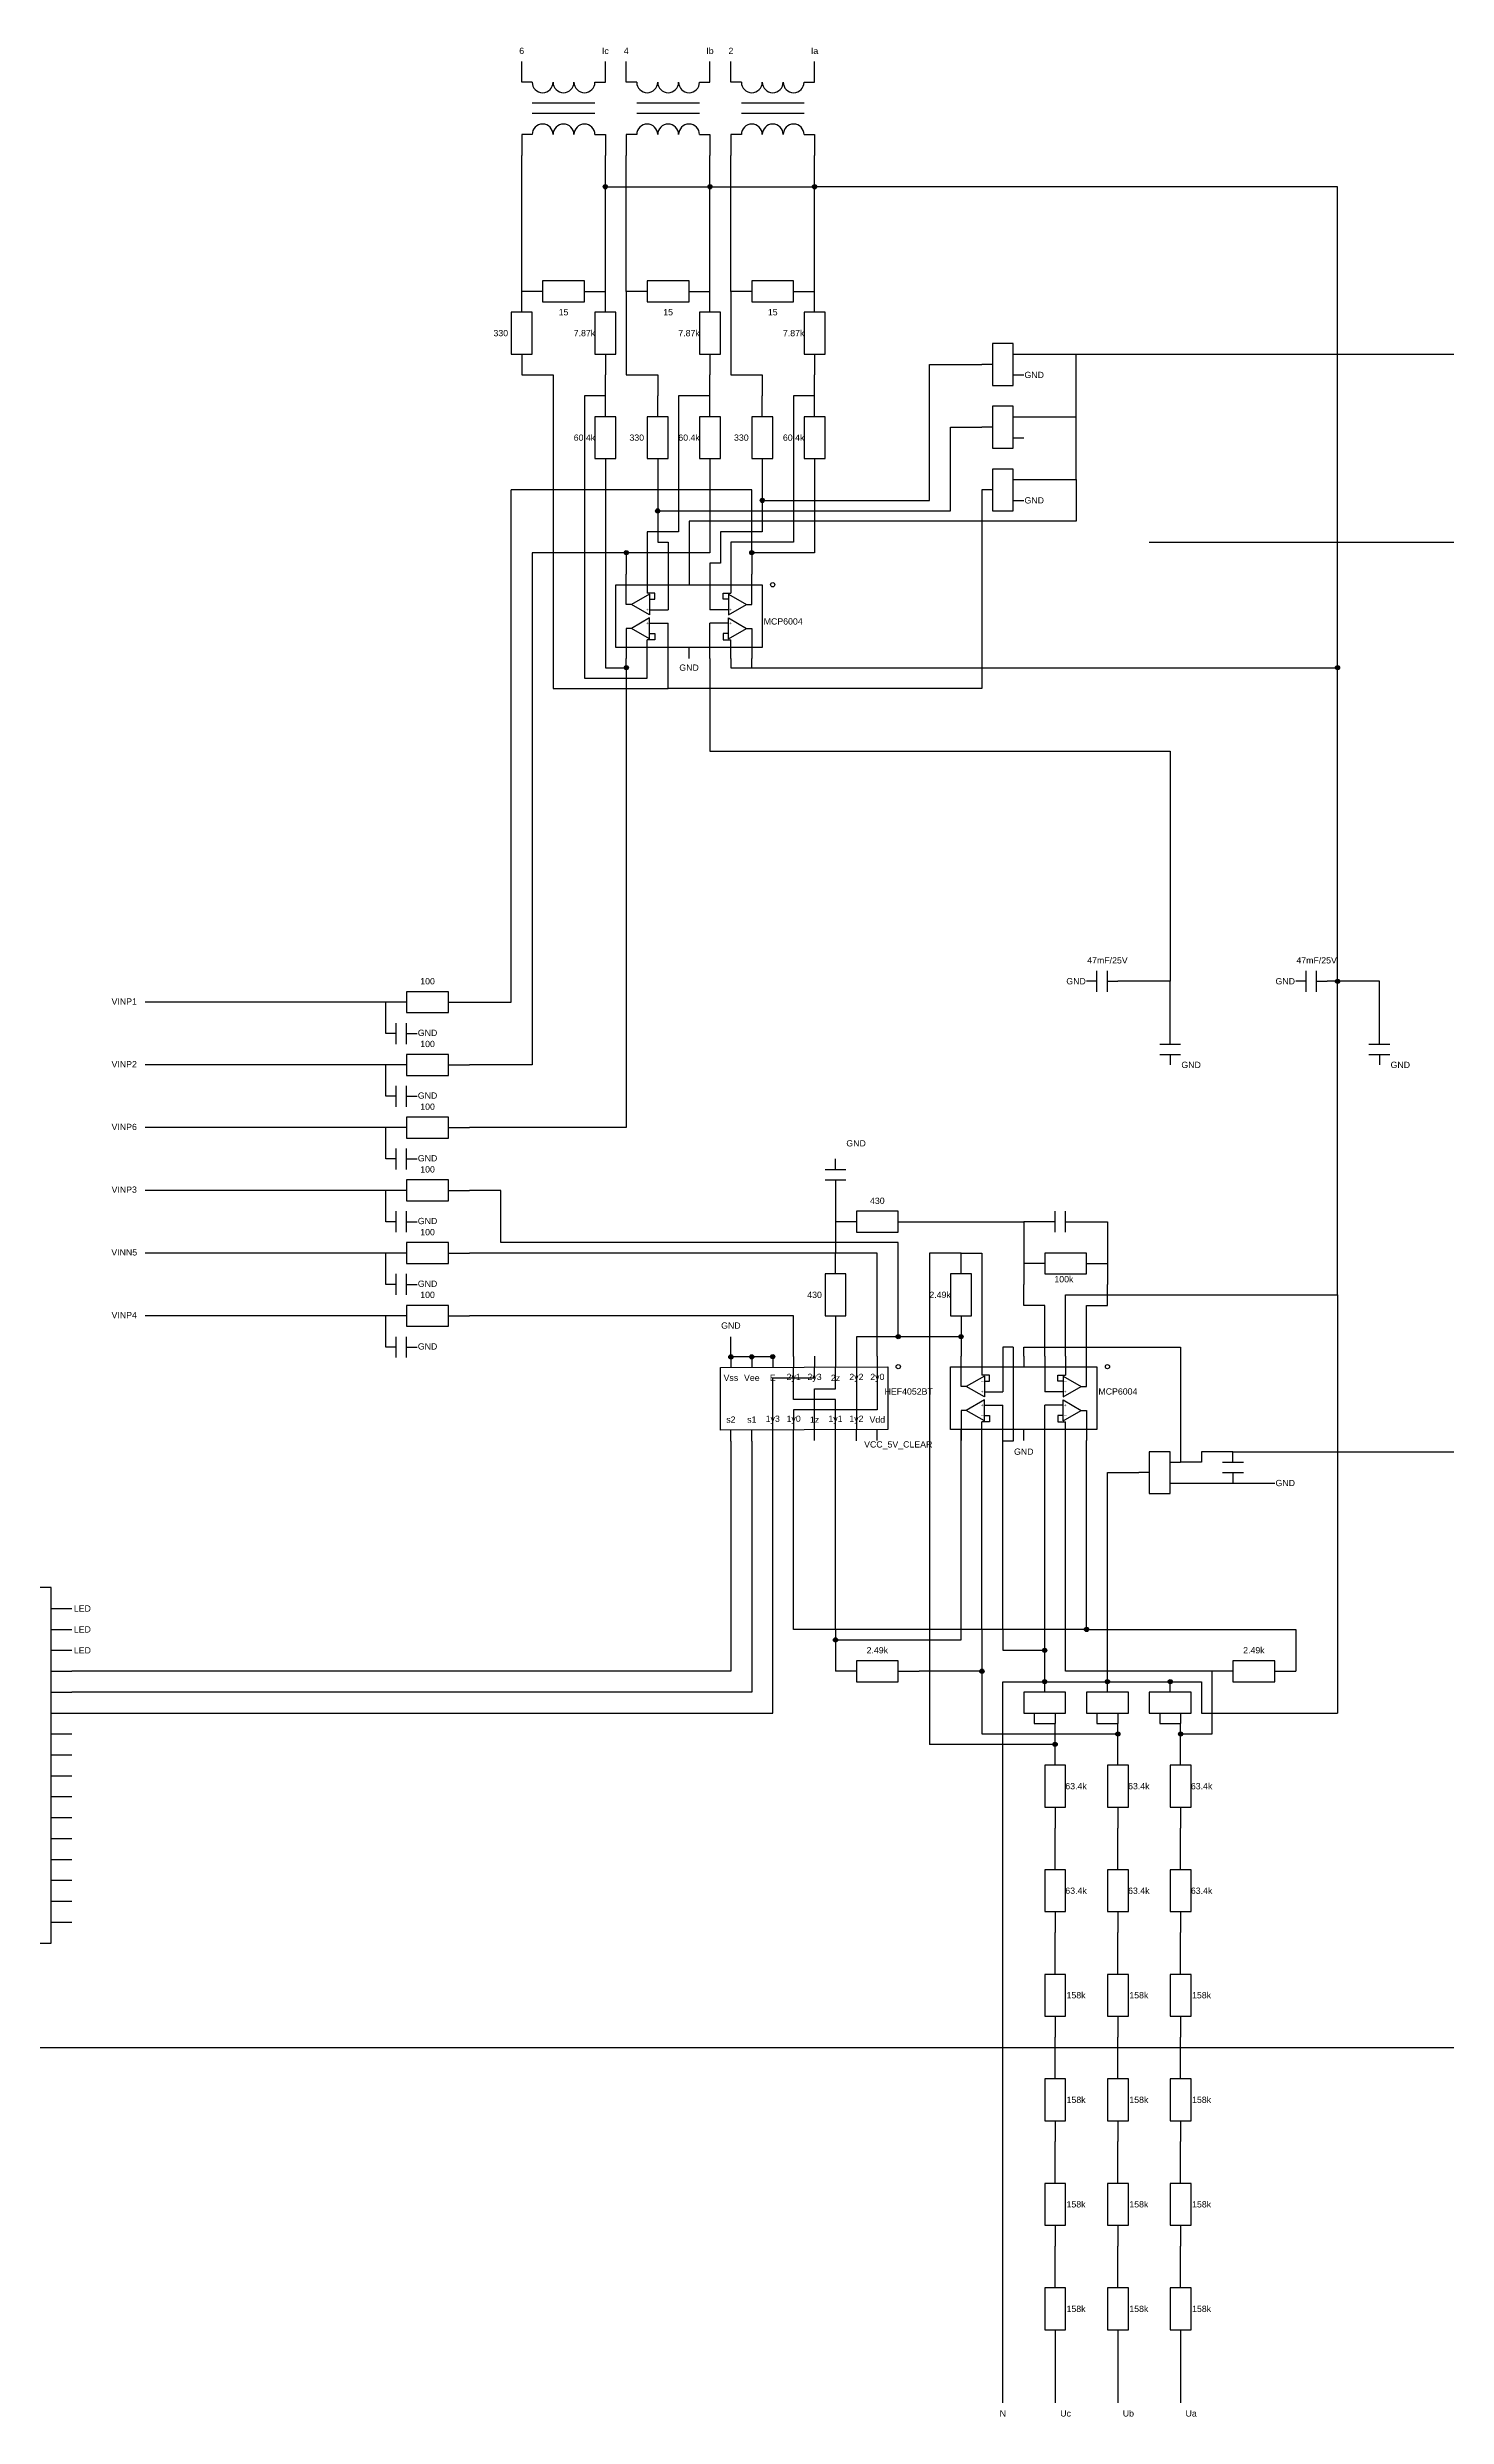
# Model space of a CAD drawing. Header units: inches. Extents: x 2802 to 4152, y -2757 to 2462.
# Drawn here: x 3147 to 3481, y 1809 to 2376 of the extents above; entities that cross this region are included whole.
import ezdxf

# ---------------------------------------------------------------- set-up
doc = ezdxf.new("R2010")
doc.units = ezdxf.units.IN
doc.header["$MEASUREMENT"] = 0
doc.layers.add('1', color=1, linetype='Continuous')
doc.layers.add('2', color=5, linetype='Continuous')
doc.styles.get("Standard").update_dxf_attribs({"font": 'arial.ttf'})

msp = doc.modelspace()

# ---------------------------------------------------------------- hatches: boundary and pattern name
at = {"layer": '1'}
h = msp.add_hatch(color=256, dxfattribs=at)
h.dxf.hatch_style = 1
h.paths.add_polyline_path([(3279.5, 2342.5, 1), (3280.5, 2342.5, 1)])
h = msp.add_hatch(color=256, dxfattribs=at)
h.dxf.hatch_style = 1
h.paths.add_polyline_path([(3304.5, 2342.5, 1), (3305.5, 2342.5, 1)])
h = msp.add_hatch(color=256, dxfattribs=at)
h.dxf.hatch_style = 1
h.paths.add_polyline_path([(3329.5, 2342.5, 1), (3330.5, 2342.5, 1)])
h = msp.add_hatch(color=256, dxfattribs=at)
h.dxf.hatch_style = 1
h.paths.add_polyline_path([(3317, 2267.5, 1), (3318, 2267.5, 1)])
h = msp.add_hatch(color=256, dxfattribs=at)
h.dxf.hatch_style = 1
h.paths.add_polyline_path([(3292, 2265, 1), (3293, 2265, 1)])
h = msp.add_hatch(color=256, dxfattribs=at)
h.dxf.hatch_style = 1
h.paths.add_polyline_path([(3285.5, 2255, 1), (3284.5, 2255, 1)])
h = msp.add_hatch(color=256, dxfattribs=at)
h.dxf.hatch_style = 1
h.paths.add_polyline_path([(3314.5, 2255, 1), (3315.5, 2255, 1)])
h = msp.add_hatch(color=256, dxfattribs=at)
h.dxf.hatch_style = 1
h.paths.add_polyline_path([(3285.5, 2227.5, 1), (3284.5, 2227.5, 1)])
h = msp.add_hatch(color=256, dxfattribs=at)
h.dxf.hatch_style = 1
h.paths.add_polyline_path([(3454.5, 2227.5, 1), (3455.5, 2227.5, 1)])
h = msp.add_hatch(color=256, dxfattribs=at)
h.dxf.hatch_style = 1
h.paths.add_polyline_path([(3455.5, 2152.5, 1), (3454.5, 2152.5, 1)])
h = msp.add_hatch(color=256, dxfattribs=at)
h.dxf.hatch_style = 1
h.paths.add_polyline_path([(3310.5, 2062.67, 1), (3309.5, 2062.67, 1)])
h = msp.add_hatch(color=256, dxfattribs=at)
h.dxf.hatch_style = 1
h.paths.add_polyline_path([(3315.5, 2062.69, 1), (3314.5, 2062.69, 1)])
h = msp.add_hatch(color=256, dxfattribs=at)
h.dxf.hatch_style = 1
h.paths.add_polyline_path([(3320.5, 2062.71, 1), (3319.5, 2062.71, 1)])
h = msp.add_hatch(color=256, dxfattribs=at)
h.dxf.hatch_style = 1
h.paths.add_polyline_path([(3350.5, 2067.5, 1), (3349.5, 2067.5, 1)])
h = msp.add_hatch(color=256, dxfattribs=at)
h.dxf.hatch_style = 1
h.paths.add_polyline_path([(3365.5, 2067.5, 1), (3364.5, 2067.5, 1)])
h = msp.add_hatch(color=256, dxfattribs=at)
h.dxf.hatch_style = 1
h.paths.add_polyline_path([(3335.5, 1995, 1), (3334.5, 1995, 1)])
h = msp.add_hatch(color=256, dxfattribs=at)
h.dxf.hatch_style = 1
h.paths.add_polyline_path([(3395.5, 1997.5, 1), (3394.5, 1997.5, 1)])
h = msp.add_hatch(color=256, dxfattribs=at)
h.dxf.hatch_style = 1
h.paths.add_polyline_path([(3385.5, 1992.5, 1), (3384.5, 1992.5, 1)])
h = msp.add_hatch(color=256, dxfattribs=at)
h.dxf.hatch_style = 1
h.paths.add_polyline_path([(3370.5, 1987.5, 1), (3369.5, 1987.5, 1)])
h = msp.add_hatch(color=256, dxfattribs=at)
h.dxf.hatch_style = 1
h.paths.add_polyline_path([(3385.5, 1985, 1), (3384.5, 1985, 1)])
h = msp.add_hatch(color=256, dxfattribs=at)
h.dxf.hatch_style = 1
h.paths.add_polyline_path([(3400.5, 1985, 1), (3399.5, 1985, 1)])
h = msp.add_hatch(color=256, dxfattribs=at)
h.dxf.hatch_style = 1
h.paths.add_polyline_path([(3415.5, 1985, 1), (3414.5, 1985, 1)])
h = msp.add_hatch(color=256, dxfattribs=at)
h.dxf.hatch_style = 1
h.paths.add_polyline_path([(3403, 1972.5, 1), (3402, 1972.5, 1)])
h = msp.add_hatch(color=256, dxfattribs=at)
h.dxf.hatch_style = 1
h.paths.add_polyline_path([(3418, 1972.5, 1), (3417, 1972.5, 1)])
h = msp.add_hatch(color=256, dxfattribs=at)
h.dxf.hatch_style = 1
h.paths.add_polyline_path([(3388, 1970, 1), (3387, 1970, 1)])

# ---------------------------------------------------------------- linework, layer by layer
for p, q in [((3260, 2367.5), (3260, 2372.5)), ((3280, 2367.5), (3280, 2372.5)), ((3285, 2367.5), (3285, 2372.5)), ((3305, 2367.5), (3305, 2372.5)), ((3310, 2367.5), (3310, 2372.5)), ((3330, 2367.5), (3330, 2372.5)), ((3262.5, 2367.5), (3260, 2367.5)), ((3277.5, 2367.5), (3280, 2367.5)), ((3287.5, 2367.5), (3285, 2367.5)), ((3302.5, 2367.5), (3305, 2367.5)), ((3312.5, 2367.5), (3310, 2367.5)), ((3327.5, 2367.5), (3330, 2367.5)), ((3277.5, 2362.5), (3262.5, 2362.5)), ((3277.5, 2360), (3262.5, 2360)), ((3302.5, 2362.5), (3287.5, 2362.5)), ((3302.5, 2360), (3287.5, 2360)), ((3327.5, 2362.5), (3312.5, 2362.5)), ((3327.5, 2360), (3312.5, 2360)), ((3262.5, 2355), (3260, 2355)), ((3260, 2355), (3260, 2350)), ((3277.5, 2355), (3280, 2355)), ((3280, 2355), (3280, 2350)), ((3287.5, 2355), (3285, 2355)), ((3285, 2355), (3285, 2350)), ((3302.5, 2355), (3305, 2355)), ((3305, 2355), (3305, 2350)), ((3312.5, 2355), (3310, 2355)), ((3310, 2355), (3310, 2350)), ((3327.5, 2355), (3330, 2355)), ((3330, 2355), (3330, 2350)), ((3265, 2317.5), (3260, 2317.5)), ((3260, 2312.5), (3260, 2317.5)), ((3265, 2320), (3265, 2315)), ((3275, 2320), (3265, 2320)), ((3275, 2315), (3275, 2320)), ((3275, 2317.5), (3280, 2317.5)), ((3280, 2312.5), (3280, 2317.5)), ((3290, 2317.5), (3285, 2317.5)), ((3290, 2320), (3290, 2315)), ((3300, 2320), (3290, 2320)), ((3300, 2315), (3300, 2320)), ((3300, 2317.5), (3305, 2317.5)), ((3305, 2312.5), (3305, 2317.5)), ((3315, 2317.5), (3310, 2317.5)), ((3315, 2320), (3315, 2315)), ((3325, 2320), (3315, 2320)), ((3325, 2315), (3325, 2320)), ((3325, 2317.5), (3330, 2317.5)), ((3330, 2312.5), (3330, 2317.5)), ((3262.5, 2312.5), (3257.5, 2312.5)), ((3257.5, 2312.5), (3257.5, 2302.5)), ((3262.5, 2302.5), (3262.5, 2312.5)), ((3265, 2315), (3275, 2315)), ((3282.5, 2312.5), (3277.5, 2312.5)), ((3277.5, 2312.5), (3277.5, 2302.5)), ((3282.5, 2302.5), (3282.5, 2312.5)), ((3290, 2315), (3300, 2315)), ((3307.5, 2312.5), (3302.5, 2312.5)), ((3302.5, 2312.5), (3302.5, 2302.5)), ((3307.5, 2302.5), (3307.5, 2312.5)), ((3315, 2315), (3325, 2315)), ((3332.5, 2312.5), (3327.5, 2312.5)), ((3327.5, 2312.5), (3327.5, 2302.5)), ((3332.5, 2302.5), (3332.5, 2312.5)), ((3257.5, 2302.5), (3262.5, 2302.5)), ((3260, 2302.5), (3260, 2297.5)), ((3277.5, 2302.5), (3282.5, 2302.5)), ((3280, 2302.5), (3280, 2297.5)), ((3302.5, 2302.5), (3307.5, 2302.5)), ((3305, 2302.5), (3305, 2297.5)), ((3327.5, 2302.5), (3332.5, 2302.5)), ((3330, 2302.5), (3330, 2297.5)), ((3377.5, 2305), (3372.5, 2305)), ((3372.5, 2305), (3372.5, 2295)), ((3377.5, 2295), (3377.5, 2305)), ((3377.5, 2302.5), (3380, 2302.5)), ((3372.5, 2300), (3370, 2300)), ((3372.5, 2295), (3377.5, 2295)), ((3377.5, 2297.5), (3380, 2297.5)), ((3280, 2287.5), (3280, 2292.5)), ((3292.5, 2287.5), (3292.5, 2292.5)), ((3305, 2287.5), (3305, 2292.5)), ((3317.5, 2287.5), (3317.5, 2292.5)), ((3330, 2287.5), (3330, 2292.5)), ((3377.5, 2290), (3372.5, 2290)), ((3372.5, 2290), (3372.5, 2280)), ((3377.5, 2280), (3377.5, 2290)), ((3282.5, 2287.5), (3277.5, 2287.5)), ((3277.5, 2287.5), (3277.5, 2277.5)), ((3282.5, 2277.5), (3282.5, 2287.5)), ((3295, 2287.5), (3290, 2287.5)), ((3290, 2287.5), (3290, 2277.5)), ((3295, 2277.5), (3295, 2287.5)), ((3307.5, 2287.5), (3302.5, 2287.5)), ((3302.5, 2287.5), (3302.5, 2277.5)), ((3307.5, 2277.5), (3307.5, 2287.5)), ((3320, 2287.5), (3315, 2287.5)), ((3315, 2287.5), (3315, 2277.5)), ((3320, 2277.5), (3320, 2287.5)), ((3332.5, 2287.5), (3327.5, 2287.5)), ((3327.5, 2287.5), (3327.5, 2277.5)), ((3332.5, 2277.5), (3332.5, 2287.5)), ((3372.5, 2285), (3370, 2285)), ((3377.5, 2287.5), (3380, 2287.5)), ((3372.5, 2280), (3377.5, 2280)), ((3377.5, 2282.5), (3380, 2282.5)), ((3277.5, 2277.5), (3282.5, 2277.5)), ((3280, 2277.5), (3280, 2272.5)), ((3290, 2277.5), (3295, 2277.5)), ((3292.5, 2277.5), (3292.5, 2272.5)), ((3302.5, 2277.5), (3307.5, 2277.5)), ((3305, 2277.5), (3305, 2272.5)), ((3315, 2277.5), (3320, 2277.5)), ((3317.5, 2277.5), (3317.5, 2272.5)), ((3327.5, 2277.5), (3332.5, 2277.5)), ((3330, 2277.5), (3330, 2272.5)), ((3377.5, 2275), (3372.5, 2275)), ((3372.5, 2275), (3372.5, 2265)), ((3377.5, 2265), (3377.5, 2275)), ((3377.5, 2272.5), (3380, 2272.5)), ((3372.5, 2270), (3370, 2270)), ((3377.5, 2267.5), (3380, 2267.5)), ((3372.5, 2265), (3377.5, 2265)), ((3285, 2242.6), (3285, 2249.83)), ((3290, 2249.83), (3290, 2245.34)), ((3295, 2249.83), (3295, 2241.35)), ((3300, 2249.83), (3300, 2247.33)), ((3305, 2249.83), (3305, 2241.35)), ((3310, 2249.83), (3310, 2245.34)), ((3315, 2242.6), (3315, 2249.83)), ((3282.5, 2247.33), (3317.5, 2247.33)), ((3282.5, 2232.33), (3282.5, 2247.33)), ((3290.58, 2245.1), (3286.25, 2242.6)), ((3291.83, 2245.34), (3290, 2245.34)), ((3290.58, 2245.1), (3290.58, 2240.1)), ((3290.58, 2243.85), (3291.83, 2243.85)), ((3291.83, 2243.85), (3291.83, 2245.34)), ((3308.17, 2243.85), (3308.17, 2245.34)), ((3308.17, 2245.34), (3310, 2245.34)), ((3309.42, 2243.85), (3308.17, 2243.85)), ((3309.42, 2245.1), (3309.42, 2240.1)), ((3309.42, 2245.1), (3313.75, 2242.6)), ((3317.5, 2247.33), (3317.5, 2232.33)), ((3286.25, 2242.6), (3285, 2242.6)), ((3290.58, 2240.1), (3286.25, 2242.6)), ((3290.58, 2239.39), (3286.25, 2236.89)), ((3290.58, 2241.35), (3291.83, 2241.35)), ((3290.58, 2234.39), (3290.58, 2239.39)), ((3290.58, 2238.14), (3291.83, 2238.14)), ((3291.83, 2241.35), (3295, 2241.35)), ((3291.83, 2238.14), (3295, 2238.14)), ((3295, 2229.66), (3295, 2238.14)), ((3308.17, 2241.35), (3305, 2241.35)), ((3305, 2229.66), (3305, 2238.14)), ((3308.17, 2238.14), (3305, 2238.14)), ((3309.42, 2241.35), (3308.17, 2241.35)), ((3309.42, 2238.14), (3308.17, 2238.14)), ((3309.42, 2240.1), (3313.75, 2242.6)), ((3309.42, 2234.39), (3309.42, 2239.39)), ((3309.42, 2239.39), (3313.75, 2236.89)), ((3313.75, 2242.6), (3315, 2242.6)), ((3286.25, 2236.89), (3285, 2236.89)), ((3285, 2236.89), (3285, 2229.66)), ((3290.58, 2234.39), (3286.25, 2236.89)), ((3291.83, 2234.15), (3290, 2234.15)), ((3290, 2229.66), (3290, 2234.15)), ((3290.58, 2235.64), (3291.83, 2235.64)), ((3291.83, 2235.64), (3291.83, 2234.15)), ((3309.42, 2235.64), (3308.17, 2235.64)), ((3308.17, 2235.64), (3308.17, 2234.15)), ((3308.17, 2234.15), (3310, 2234.15)), ((3309.42, 2234.39), (3313.75, 2236.89)), ((3310, 2229.66), (3310, 2234.15)), ((3313.75, 2236.89), (3315, 2236.89)), ((3315, 2236.89), (3315, 2229.66)), ((3317.5, 2232.33), (3282.5, 2232.33)), ((3300, 2229.66), (3300, 2232.33)), ((3397.5, 2150), (3397.5, 2155)), ((3400, 2150), (3400, 2155)), ((3447.5, 2150), (3447.5, 2155)), ((3450, 2150), (3450, 2155)), ((3232.5, 2147.5), (3227.5, 2147.5)), ((3242.5, 2150), (3232.5, 2150)), ((3232.5, 2150), (3232.5, 2145)), ((3242.5, 2145), (3242.5, 2150)), ((3242.5, 2147.5), (3247.5, 2147.5)), ((3397.5, 2152.5), (3395, 2152.5)), ((3400, 2152.5), (3402.5, 2152.5)), ((3447.5, 2152.5), (3445, 2152.5)), ((3450, 2152.5), (3452.5, 2152.5)), ((3230, 2137.5), (3230, 2142.5)), ((3232.5, 2145), (3242.5, 2145)), ((3232.5, 2137.5), (3232.5, 2142.5)), ((3230, 2140), (3227.5, 2140)), ((3232.5, 2140), (3235, 2140)), ((3412.5, 2137.5), (3417.5, 2137.5)), ((3415, 2137.5), (3415, 2140)), ((3462.5, 2137.5), (3467.5, 2137.5)), ((3465, 2137.5), (3465, 2140)), ((3232.5, 2132.5), (3227.5, 2132.5)), ((3242.5, 2135), (3232.5, 2135)), ((3232.5, 2135), (3232.5, 2130)), ((3242.5, 2130), (3242.5, 2135)), ((3242.5, 2132.5), (3247.5, 2132.5)), ((3412.5, 2135), (3417.5, 2135)), ((3415, 2135), (3415, 2132.5)), ((3462.5, 2135), (3467.5, 2135)), ((3465, 2135), (3465, 2132.5)), ((3230, 2125), (3227.5, 2125)), ((3230, 2122.5), (3230, 2127.5)), ((3232.5, 2130), (3242.5, 2130)), ((3232.5, 2122.5), (3232.5, 2127.5)), ((3232.5, 2125), (3235, 2125)), ((3242.5, 2120), (3232.5, 2120)), ((3232.5, 2120), (3232.5, 2115)), ((3242.5, 2115), (3242.5, 2120)), ((3232.5, 2117.5), (3227.5, 2117.5)), ((3232.5, 2115), (3242.5, 2115)), ((3242.5, 2117.5), (3247.5, 2117.5)), ((3230, 2110), (3227.5, 2110)), ((3230, 2107.5), (3230, 2112.5)), ((3232.5, 2107.5), (3232.5, 2112.5)), ((3232.5, 2110), (3235, 2110)), ((3335, 2107.5), (3335, 2110)), ((3232.5, 2102.5), (3227.5, 2102.5)), ((3242.5, 2105), (3232.5, 2105)), ((3232.5, 2105), (3232.5, 2100)), ((3242.5, 2100), (3242.5, 2105)), ((3242.5, 2102.5), (3247.5, 2102.5)), ((3332.5, 2107.5), (3337.5, 2107.5)), ((3332.5, 2105), (3337.5, 2105)), ((3335, 2105), (3335, 2102.5)), ((3230, 2092.5), (3230, 2097.5)), ((3232.5, 2100), (3242.5, 2100)), ((3232.5, 2092.5), (3232.5, 2097.5)), ((3350, 2097.5), (3340, 2097.5)), ((3340, 2097.5), (3340, 2092.5)), ((3350, 2092.5), (3350, 2097.5)), ((3387.5, 2092.5), (3387.5, 2097.5)), ((3390, 2092.5), (3390, 2097.5)), ((3230, 2095), (3227.5, 2095)), ((3232.5, 2095), (3235, 2095)), ((3340, 2095), (3335, 2095)), ((3340, 2092.5), (3350, 2092.5)), ((3350, 2095), (3355, 2095)), ((3387.5, 2095), (3385, 2095)), ((3390, 2095), (3392.5, 2095)), ((3232.5, 2087.5), (3227.5, 2087.5)), ((3242.5, 2090), (3232.5, 2090)), ((3232.5, 2090), (3232.5, 2085)), ((3242.5, 2085), (3242.5, 2090)), ((3242.5, 2087.5), (3247.5, 2087.5)), ((3335, 2082.5), (3335, 2087.5)), ((3365, 2082.5), (3365, 2087.5)), ((3385, 2087.5), (3385, 2082.5)), ((3395, 2087.5), (3385, 2087.5)), ((3395, 2082.5), (3395, 2087.5)), ((3230, 2080), (3227.5, 2080)), ((3230, 2077.5), (3230, 2082.5)), ((3232.5, 2085), (3242.5, 2085)), ((3232.5, 2077.5), (3232.5, 2082.5)), ((3232.5, 2080), (3235, 2080)), ((3337.5, 2082.5), (3332.5, 2082.5)), ((3332.5, 2082.5), (3332.5, 2072.5)), ((3337.5, 2072.5), (3337.5, 2082.5)), ((3367.5, 2082.5), (3362.5, 2082.5)), ((3362.5, 2082.5), (3362.5, 2072.5)), ((3367.5, 2072.5), (3367.5, 2082.5)), ((3385, 2085), (3380, 2085)), ((3385, 2082.5), (3395, 2082.5)), ((3395, 2085), (3400, 2085)), ((3242.5, 2075), (3232.5, 2075)), ((3232.5, 2075), (3232.5, 2070)), ((3242.5, 2070), (3242.5, 2075)), ((3232.5, 2072.5), (3227.5, 2072.5)), ((3232.5, 2070), (3242.5, 2070)), ((3242.5, 2072.5), (3247.5, 2072.5)), ((3332.5, 2072.5), (3337.5, 2072.5)), ((3335, 2072.5), (3335, 2067.5)), ((3362.5, 2072.5), (3367.5, 2072.5)), ((3365, 2072.5), (3365, 2067.5)), ((3230, 2065), (3227.5, 2065)), ((3230, 2062.5), (3230, 2067.5)), ((3232.5, 2062.5), (3232.5, 2067.5)), ((3232.5, 2065), (3235, 2065)), ((3310, 2062.67), (3310, 2060.17)), ((3315, 2062.69), (3315, 2060.19)), ((3320, 2062.71), (3320, 2060.21)), ((3325, 2062.73), (3325, 2060.23)), ((3330, 2062.83), (3330, 2060.33)), ((3335, 2062.78), (3335, 2060.28)), ((3340, 2062.8), (3340, 2060.3)), ((3345, 2062.82), (3345, 2060.32)), ((3365, 2055.6), (3365, 2062.83)), ((3370, 2062.83), (3370, 2058.34)), ((3375, 2062.83), (3375, 2054.35)), ((3380, 2062.83), (3380, 2060.33)), ((3385, 2062.83), (3385, 2054.35)), ((3390, 2062.83), (3390, 2058.34)), ((3395, 2055.6), (3395, 2062.83)), ((3307.5, 2060.16), (3347.5, 2060.33)), ((3307.5, 2045.16), (3307.5, 2060.16)), ((3347.5, 2060.33), (3347.5, 2045.33)), ((3362.5, 2060.33), (3397.5, 2060.33)), ((3362.5, 2045.33), (3362.5, 2060.33)), ((3370.58, 2058.1), (3366.25, 2055.6)), ((3371.83, 2058.34), (3370, 2058.34)), ((3370.58, 2058.1), (3370.58, 2053.1)), ((3370.58, 2056.85), (3371.83, 2056.85)), ((3371.83, 2056.85), (3371.83, 2058.34)), ((3388.17, 2056.85), (3388.17, 2058.34)), ((3388.17, 2058.34), (3390, 2058.34)), ((3389.42, 2056.85), (3388.17, 2056.85)), ((3389.42, 2058.1), (3389.42, 2053.1)), ((3389.42, 2058.1), (3393.75, 2055.6)), ((3397.5, 2060.33), (3397.5, 2045.33)), ((3366.25, 2055.6), (3365, 2055.6)), ((3370.58, 2053.1), (3366.25, 2055.6)), ((3370.58, 2052.39), (3366.25, 2049.89)), ((3370.58, 2054.35), (3371.83, 2054.35)), ((3370.58, 2047.39), (3370.58, 2052.39)), ((3370.58, 2051.14), (3371.83, 2051.14)), ((3371.83, 2054.35), (3375, 2054.35)), ((3371.83, 2051.14), (3375, 2051.14)), ((3375, 2042.66), (3375, 2051.14)), ((3388.17, 2054.35), (3385, 2054.35)), ((3385, 2042.66), (3385, 2051.14)), ((3388.17, 2051.14), (3385, 2051.14)), ((3389.42, 2054.35), (3388.17, 2054.35)), ((3389.42, 2051.14), (3388.17, 2051.14)), ((3389.42, 2053.1), (3393.75, 2055.6)), ((3389.42, 2047.39), (3389.42, 2052.39)), ((3389.42, 2052.39), (3393.75, 2049.89)), ((3393.75, 2055.6), (3395, 2055.6)), ((3366.25, 2049.89), (3365, 2049.89)), ((3365, 2049.89), (3365, 2042.66)), ((3370.58, 2047.39), (3366.25, 2049.89)), ((3371.83, 2047.15), (3370, 2047.15)), ((3370, 2042.66), (3370, 2047.15)), ((3370.58, 2048.64), (3371.83, 2048.64)), ((3371.83, 2048.64), (3371.83, 2047.15)), ((3389.42, 2048.64), (3388.17, 2048.64)), ((3388.17, 2048.64), (3388.17, 2047.15)), ((3388.17, 2047.15), (3390, 2047.15)), ((3389.42, 2047.39), (3393.75, 2049.89)), ((3390, 2042.66), (3390, 2047.15)), ((3393.75, 2049.89), (3395, 2049.89)), ((3395, 2049.89), (3395, 2042.66)), ((3347.5, 2045.33), (3307.5, 2045.16)), ((3310, 2042.5), (3310, 2045.17)), ((3315, 2042.52), (3315, 2045.19)), ((3320, 2042.54), (3320, 2045.21)), ((3325, 2042.56), (3325, 2045.23)), ((3330, 2042.66), (3330, 2045.33)), ((3335, 2042.61), (3335, 2045.28)), ((3340, 2042.63), (3340, 2045.3)), ((3345, 2042.65), (3345, 2045.32)), ((3397.5, 2045.33), (3362.5, 2045.33)), ((3380, 2042.66), (3380, 2045.33)), ((3415, 2040), (3410, 2040)), ((3410, 2040), (3410, 2030)), ((3415, 2030), (3415, 2040)), ((3430, 2037.5), (3430, 2040)), ((3410, 2035), (3407.5, 2035)), ((3415, 2037.5), (3417.5, 2037.5)), ((3427.5, 2037.5), (3432.5, 2037.5)), ((3427.5, 2035), (3432.5, 2035)), ((3430, 2035), (3430, 2032.5)), ((3410, 2030), (3415, 2030)), ((3415, 2032.5), (3417.5, 2032.5)), ((3147.5, 2007.5), (3062.5, 2007.5)), ((3147.5, 1922.5), (3147.5, 2007.5)), ((3147.5, 2002.5), (3152.5, 2002.5)), ((3147.5, 1997.5), (3152.5, 1997.5)), ((3147.5, 1992.5), (3152.5, 1992.5)), ((3350, 1990), (3340, 1990)), ((3340, 1990), (3340, 1985)), ((3350, 1985), (3350, 1990)), ((3440, 1990), (3430, 1990)), ((3430, 1990), (3430, 1985)), ((3440, 1985), (3440, 1990)), ((3147.5, 1987.5), (3152.5, 1987.5)), ((3340, 1987.5), (3335, 1987.5)), ((3340, 1985), (3350, 1985)), ((3350, 1987.5), (3355, 1987.5)), ((3385, 1982.5), (3385, 1985)), ((3400, 1982.5), (3400, 1985)), ((3415, 1982.5), (3415, 1985)), ((3430, 1987.5), (3425, 1987.5)), ((3430, 1985), (3440, 1985)), ((3440, 1987.5), (3445, 1987.5)), ((3147.5, 1982.5), (3152.5, 1982.5)), ((3147.5, 1977.5), (3152.5, 1977.5)), ((3380, 1982.5), (3380, 1977.5)), ((3390, 1982.5), (3380, 1982.5)), ((3380, 1977.5), (3390, 1977.5)), ((3382.5, 1977.5), (3382.5, 1975)), ((3387.5, 1977.5), (3387.5, 1975)), ((3390, 1977.5), (3390, 1982.5)), ((3395, 1982.5), (3395, 1977.5)), ((3405, 1982.5), (3395, 1982.5)), ((3395, 1977.5), (3405, 1977.5)), ((3397.5, 1977.5), (3397.5, 1975)), ((3402.5, 1977.5), (3402.5, 1975)), ((3405, 1977.5), (3405, 1982.5)), ((3410, 1982.5), (3410, 1977.5)), ((3420, 1982.5), (3410, 1982.5)), ((3410, 1977.5), (3420, 1977.5)), ((3412.5, 1977.5), (3412.5, 1975)), ((3417.5, 1977.5), (3417.5, 1975)), ((3420, 1977.5), (3420, 1982.5)), ((3147.5, 1972.5), (3152.5, 1972.5)), ((3147.5, 1967.5), (3152.5, 1967.5)), ((3387.5, 1965), (3387.5, 1970)), ((3402.5, 1965), (3402.5, 1970)), ((3417.5, 1965), (3417.5, 1970)), ((3147.5, 1962.5), (3152.5, 1962.5)), ((3390, 1965), (3385, 1965)), ((3385, 1965), (3385, 1955)), ((3390, 1955), (3390, 1965)), ((3405, 1965), (3400, 1965)), ((3400, 1965), (3400, 1955)), ((3405, 1955), (3405, 1965)), ((3420, 1965), (3415, 1965)), ((3415, 1965), (3415, 1955)), ((3420, 1955), (3420, 1965)), ((3147.5, 1957.5), (3152.5, 1957.5)), ((3385, 1955), (3390, 1955)), ((3387.5, 1955), (3387.5, 1950)), ((3400, 1955), (3405, 1955)), ((3402.5, 1955), (3402.5, 1950)), ((3415, 1955), (3420, 1955)), ((3417.5, 1955), (3417.5, 1950)), ((3147.5, 1952.5), (3152.5, 1952.5)), ((3147.5, 1947.5), (3152.5, 1947.5)), ((3387.5, 1940), (3387.5, 1945)), ((3402.5, 1940), (3402.5, 1945)), ((3417.5, 1940), (3417.5, 1945)), ((3147.5, 1942.5), (3152.5, 1942.5)), ((3390, 1940), (3385, 1940)), ((3385, 1940), (3385, 1930)), ((3390, 1930), (3390, 1940)), ((3405, 1940), (3400, 1940)), ((3400, 1940), (3400, 1930)), ((3405, 1930), (3405, 1940)), ((3420, 1940), (3415, 1940)), ((3415, 1940), (3415, 1930)), ((3420, 1930), (3420, 1940)), ((3147.5, 1937.5), (3152.5, 1937.5)), ((3147.5, 1932.5), (3152.5, 1932.5)), ((3147.5, 1927.5), (3152.5, 1927.5)), ((3385, 1930), (3390, 1930)), ((3387.5, 1930), (3387.5, 1925)), ((3400, 1930), (3405, 1930)), ((3402.5, 1930), (3402.5, 1925)), ((3415, 1930), (3420, 1930)), ((3417.5, 1930), (3417.5, 1925)), ((3062.5, 1922.5), (3147.5, 1922.5)), ((3387.5, 1915), (3387.5, 1920)), ((3402.5, 1915), (3402.5, 1920)), ((3417.5, 1915), (3417.5, 1920)), ((3390, 1915), (3385, 1915)), ((3385, 1915), (3385, 1905)), ((3390, 1905), (3390, 1915)), ((3405, 1915), (3400, 1915)), ((3400, 1915), (3400, 1905)), ((3405, 1905), (3405, 1915)), ((3420, 1915), (3415, 1915)), ((3415, 1915), (3415, 1905)), ((3420, 1905), (3420, 1915)), ((3385, 1905), (3390, 1905)), ((3387.5, 1905), (3387.5, 1900)), ((3400, 1905), (3405, 1905)), ((3402.5, 1905), (3402.5, 1900)), ((3415, 1905), (3420, 1905)), ((3417.5, 1905), (3417.5, 1900)), ((3387.5, 1890), (3387.5, 1895)), ((3402.5, 1890), (3402.5, 1895)), ((3417.5, 1890), (3417.5, 1895)), ((3390, 1890), (3385, 1890)), ((3385, 1890), (3385, 1880)), ((3390, 1880), (3390, 1890)), ((3405, 1890), (3400, 1890)), ((3400, 1890), (3400, 1880)), ((3405, 1880), (3405, 1890)), ((3420, 1890), (3415, 1890)), ((3415, 1890), (3415, 1880)), ((3420, 1880), (3420, 1890)), ((3385, 1880), (3390, 1880)), ((3387.5, 1880), (3387.5, 1875)), ((3400, 1880), (3405, 1880)), ((3402.5, 1880), (3402.5, 1875)), ((3415, 1880), (3420, 1880)), ((3417.5, 1880), (3417.5, 1875)), ((3387.5, 1865), (3387.5, 1870)), ((3402.5, 1865), (3402.5, 1870)), ((3417.5, 1865), (3417.5, 1870)), ((3390, 1865), (3385, 1865)), ((3385, 1865), (3385, 1855)), ((3390, 1855), (3390, 1865)), ((3405, 1865), (3400, 1865)), ((3400, 1865), (3400, 1855)), ((3405, 1855), (3405, 1865)), ((3420, 1865), (3415, 1865)), ((3415, 1865), (3415, 1855)), ((3420, 1855), (3420, 1865)), ((3385, 1855), (3390, 1855)), ((3387.5, 1855), (3387.5, 1850)), ((3400, 1855), (3405, 1855)), ((3402.5, 1855), (3402.5, 1850)), ((3415, 1855), (3420, 1855)), ((3417.5, 1855), (3417.5, 1850)), ((3387.5, 1840), (3387.5, 1845)), ((3402.5, 1840), (3402.5, 1845)), ((3417.5, 1840), (3417.5, 1845)), ((3390, 1840), (3385, 1840)), ((3385, 1840), (3385, 1830)), ((3390, 1830), (3390, 1840)), ((3405, 1840), (3400, 1840)), ((3400, 1840), (3400, 1830)), ((3405, 1830), (3405, 1840)), ((3420, 1840), (3415, 1840)), ((3415, 1840), (3415, 1830)), ((3420, 1830), (3420, 1840)), ((3385, 1830), (3390, 1830)), ((3387.5, 1830), (3387.5, 1825)), ((3400, 1830), (3405, 1830)), ((3402.5, 1830), (3402.5, 1825)), ((3415, 1830), (3420, 1830)), ((3417.5, 1830), (3417.5, 1825))]:
    msp.add_line(p, q)
for centre in [(3320, 2247.33), (3350, 2060.33), (3400, 2060.33)]:
    msp.add_circle(centre, 0.5)
for centre, start, end in [((3265, 2367.5), 180, 0), ((3270, 2367.5), 180, 0), ((3275, 2367.5), 180, 0), ((3290, 2367.5), 180, 0), ((3295, 2367.5), 180, 0), ((3300, 2367.5), 180, 0), ((3315, 2367.5), 180, 0), ((3320, 2367.5), 180, 0), ((3325, 2367.5), 180, 0), ((3265, 2355), 0, 180), ((3270, 2355), 0, 180), ((3275, 2355), 0, 180), ((3290, 2355), 0, 180), ((3295, 2355), 0, 180), ((3300, 2355), 0, 180), ((3315, 2355), 0, 180), ((3320, 2355), 0, 180), ((3325, 2355), 0, 180)]:
    msp.add_arc(centre, 2.5, start, end)
for p, q in [((3260, 2317.5), (3260, 2350)), ((3280, 2317.5), (3280, 2350)), ((3285, 2317.5), (3285, 2350)), ((3305, 2317.5), (3305, 2350)), ((3310, 2317.5), (3310, 2350)), ((3330, 2317.5), (3330, 2350)), ((3280, 2342.5), (3330, 2342.5)), ((3455, 2342.5), (3330, 2342.5)), ((3455, 2152.5), (3455, 2342.5)), ((3285, 2317.5), (3285, 2297.5)), ((3310, 2317.5), (3310, 2297.5)), ((3260, 2297.5), (3267.5, 2297.5)), ((3267.5, 2297.5), (3267.5, 2292.5)), ((3280, 2292.5), (3280, 2297.5)), ((3285, 2297.5), (3292.5, 2297.5)), ((3292.5, 2297.5), (3292.5, 2292.5)), ((3305, 2292.5), (3305, 2297.5)), ((3310, 2297.5), (3317.5, 2297.5)), ((3317.5, 2297.5), (3317.5, 2292.5)), ((3330, 2292.5), (3330, 2297.5)), ((3357.5, 2267.5), (3357.5, 2300)), ((3357.5, 2300), (3370, 2300)), ((3267.5, 2292.5), (3267.5, 2222.5)), ((3280, 2292.5), (3275, 2292.5)), ((3275, 2292.5), (3275, 2225)), ((3305, 2292.5), (3297.5, 2292.5)), ((3297.5, 2292.5), (3297.5, 2260)), ((3330, 2292.5), (3325, 2292.5)), ((3325, 2292.5), (3325, 2257.5)), ((3362.5, 2265), (3362.5, 2285)), ((3362.5, 2285), (3370, 2285)), ((3280, 2272.5), (3280, 2227.5)), ((3292.5, 2272.5), (3292.5, 2257.5)), ((3305, 2272.5), (3305, 2255)), ((3317.5, 2272.5), (3317.5, 2260)), ((3330, 2272.5), (3330, 2255)), ((3315, 2270), (3257.5, 2270)), ((3257.5, 2147.5), (3257.5, 2270)), ((3315, 2255), (3315, 2270)), ((3317.5, 2267.5), (3357.5, 2267.5)), ((3370, 2270), (3370, 2222.5)), ((3292.5, 2265), (3362.5, 2265)), ((3297.5, 2260), (3290, 2260)), ((3290, 2260), (3290, 2249.83)), ((3292.5, 2257.5), (3295, 2257.5)), ((3295, 2257.5), (3295, 2249.83)), ((3317.5, 2260), (3307.5, 2260)), ((3307.5, 2260), (3307.5, 2252.5)), ((3325, 2257.5), (3310, 2257.5)), ((3310, 2257.5), (3310, 2249.83)), ((3410, 2257.5), (3595, 2257.5)), ((3285, 2255), (3262.5, 2255)), ((3262.5, 2255), (3262.5, 2132.5)), ((3305, 2255), (3285, 2255)), ((3285, 2255), (3285, 2249.83)), ((3307.5, 2252.5), (3305, 2252.5)), ((3305, 2252.5), (3305, 2249.83)), ((3330, 2255), (3315, 2255)), ((3315, 2255), (3315, 2249.83)), ((3280, 2227.5), (3285, 2227.5)), ((3285, 2227.5), (3285, 2229.66)), ((3285, 2227.5), (3285, 2117.5)), ((3290, 2225), (3290, 2229.66)), ((3295, 2222.5), (3295, 2229.66)), ((3305, 2229.66), (3305, 2207.5)), ((3310, 2229.66), (3310, 2227.5)), ((3310, 2227.5), (3315, 2227.5)), ((3315, 2227.5), (3315, 2229.66)), ((3315, 2227.5), (3455, 2227.5)), ((3267.5, 2222.5), (3295, 2222.5)), ((3275, 2225), (3290, 2225)), ((3370, 2222.5), (3295, 2222.5)), ((3305, 2207.5), (3415, 2207.5)), ((3415, 2207.5), (3415, 2152.5)), ((3227.5, 2147.5), (3170, 2147.5)), ((3227.5, 2140), (3227.5, 2147.5)), ((3247.5, 2147.5), (3257.5, 2147.5)), ((3415, 2152.5), (3402.5, 2152.5)), ((3415, 2140), (3415, 2152.5)), ((3465, 2152.5), (3452.5, 2152.5)), ((3455, 2077.5), (3455, 2152.5)), ((3465, 2140), (3465, 2152.5)), ((3227.5, 2132.5), (3170, 2132.5)), ((3227.5, 2125), (3227.5, 2132.5)), ((3262.5, 2132.5), (3247.5, 2132.5)), ((3227.5, 2117.5), (3170, 2117.5)), ((3227.5, 2110), (3227.5, 2117.5)), ((3285, 2117.5), (3247.5, 2117.5)), ((3227.5, 2102.5), (3170, 2102.5)), ((3227.5, 2095), (3227.5, 2102.5)), ((3335, 2102.5), (3335, 2095)), ((3335, 2095), (3335, 2087.5)), ((3355, 2095), (3380, 2095)), ((3385, 2095), (3380, 2095)), ((3380, 2095), (3380, 2087.5)), ((3392.5, 2095), (3400, 2095)), ((3400, 2095), (3400, 2080)), ((3227.5, 2087.5), (3170, 2087.5)), ((3227.5, 2080), (3227.5, 2087.5)), ((3365, 2087.5), (3370, 2087.5)), ((3370, 2087.5), (3370, 2062.83)), ((3380, 2087.5), (3380, 2080)), ((3380, 2075), (3380, 2080)), ((3400, 2075), (3400, 2080)), ((3385, 2075), (3380, 2075)), ((3385, 2062.83), (3385, 2075)), ((3390, 2062.83), (3390, 2077.5)), ((3390, 2077.5), (3455, 2077.5)), ((3395, 2062.83), (3395, 2075)), ((3395, 2075), (3400, 2075)), ((3455, 2077.5), (3455, 1977.5)), ((3227.5, 2072.5), (3170, 2072.5)), ((3227.5, 2065), (3227.5, 2072.5)), ((3325, 2072.5), (3247.5, 2072.5)), ((3325, 2062.73), (3325, 2072.5)), ((3310, 2062.67), (3310, 2067.5)), ((3320, 2062.71), (3310, 2062.67)), ((3335, 2067.5), (3335, 2062.78)), ((3365, 2067.5), (3365, 2062.83)), ((3377.5, 2065), (3375, 2065)), ((3375, 2065), (3375, 2062.5)), ((3377.5, 2065), (3377.5, 2042.5)), ((3380, 2062.83), (3380, 2065)), ((3380, 2065), (3417.5, 2065)), ((3417.5, 2065), (3417.5, 2037.5)), ((3319.99, 2057.63), (3329.99, 2057.63)), ((3320, 2045.21), (3320, 2057.63)), ((3325, 2052.5), (3325, 2060.23)), ((3330, 2057.63), (3329.98, 2060.26)), ((3335, 2052.5), (3325, 2052.5)), ((3335, 2045.28), (3335, 2052.5)), ((3310, 2042.5), (3310, 1987.5)), ((3315, 2042.52), (3315, 1982.5)), ((3320, 1977.5), (3320, 2042.54)), ((3335, 1997.5), (3335, 2045.28)), ((3365, 1997.5), (3365, 2045.33)), ((3370, 1997.5), (3370, 2045.33)), ((3375, 1997.5), (3375, 2045.33)), ((3377.5, 2042.5), (3375, 2042.5)), ((3385, 1997.5), (3385, 2042.66)), ((3390, 1997.5), (3390, 2042.66)), ((3395, 1997.5), (3395, 2042.66)), ((3430, 2040), (3422.5, 2040)), ((3422.5, 2040), (3422.5, 2037.5)), ((3430, 2040), (3537.5, 2040)), ((3400, 1985), (3400, 2035)), ((3400, 2035), (3407.5, 2035)), ((3422.5, 2037.5), (3417.5, 2037.5)), ((3417.5, 2032.5), (3430, 2032.5)), ((3430, 2032.5), (3440, 2032.5)), ((3335, 1997.5), (3335, 1995)), ((3335, 1995), (3365, 1995)), ((3335, 1995), (3335, 1987.5)), ((3365, 1995), (3365, 1997.5)), ((3370, 1997.5), (3370, 1987.5)), ((3375, 1997.5), (3375, 1992.5)), ((3385, 1985), (3385, 1997.5)), ((3390, 1987.5), (3390, 1997.5)), ((3395, 1997.5), (3445, 1997.5)), ((3445, 1997.5), (3445, 1987.5)), ((3375, 1992.5), (3385, 1992.5)), ((3310, 1987.5), (3152.5, 1987.5)), ((3370, 1987.5), (3355, 1987.5)), ((3370, 1987.5), (3370, 1972.5)), ((3375, 1812.5), (3375, 1985)), ((3375, 1985), (3385, 1985)), ((3385, 1985), (3415, 1985)), ((3417.5, 1987.5), (3390, 1987.5)), ((3415, 1985), (3422.5, 1985)), ((3425, 1987.5), (3417.5, 1987.5)), ((3422.5, 1985), (3422.5, 1977.5)), ((3425, 1972.5), (3425, 1987.5)), ((3315, 1982.5), (3152.5, 1982.5)), ((3152.5, 1977.5), (3320, 1977.5)), ((3422.5, 1977.5), (3455, 1977.5)), ((3370, 1972.5), (3402.5, 1972.5)), ((3382.5, 1975), (3387.5, 1975)), ((3387.5, 1970), (3387.5, 1975)), ((3397.5, 1975), (3402.5, 1975)), ((3402.5, 1970), (3402.5, 1975)), ((3412.5, 1975), (3417.5, 1975)), ((3417.5, 1970), (3417.5, 1975)), ((3417.5, 1972.5), (3425, 1972.5)), ((3387.5, 1945), (3387.5, 1950)), ((3402.5, 1945), (3402.5, 1950)), ((3417.5, 1945), (3417.5, 1950)), ((3387.5, 1920), (3387.5, 1925)), ((3402.5, 1920), (3402.5, 1925)), ((3417.5, 1920), (3417.5, 1925)), ((3387.5, 1895), (3387.5, 1900)), ((3402.5, 1895), (3402.5, 1900)), ((3417.5, 1895), (3417.5, 1900)), ((3112.5, 1897.5), (3435, 1897.5)), ((3435, 1897.5), (3585, 1897.5)), ((3387.5, 1870), (3387.5, 1875)), ((3402.5, 1870), (3402.5, 1875)), ((3417.5, 1870), (3417.5, 1875)), ((3387.5, 1845), (3387.5, 1850)), ((3402.5, 1845), (3402.5, 1850)), ((3417.5, 1845), (3417.5, 1850)), ((3387.5, 1825), (3387.5, 1812.5)), ((3402.5, 1825), (3402.5, 1812.5)), ((3417.5, 1825), (3417.5, 1812.5))]:
    msp.add_line(p, q, dxfattribs=at)
for centre in [(3280, 2342.5), (3305, 2342.5), (3330, 2342.5), (3317.5, 2267.5), (3292.5, 2265), (3285, 2255), (3315, 2255), (3285, 2227.5), (3455, 2227.5), (3455, 2152.5), (3310, 2062.67), (3315, 2062.69), (3320, 2062.71), (3350, 2067.5), (3365, 2067.5), (3335, 1995), (3395, 1997.5), (3385, 1992.5), (3370, 1987.5), (3385, 1985), (3400, 1985), (3415, 1985), (3402.5, 1972.5), (3417.5, 1972.5), (3387.5, 1970)]:
    msp.add_circle(centre, 0.5, dxfattribs=at)
at = {"layer": '2'}
for p, q in [((3380, 2302.5), (3392.5, 2302.5)), ((3392.5, 2272.5), (3392.5, 2302.5)), ((3392.5, 2302.5), (3537.5, 2302.5)), ((3380, 2287.5), (3392.5, 2287.5)), ((3380, 2272.5), (3392.5, 2272.5)), ((3392.5, 2272.5), (3392.5, 2262.5)), ((3392.5, 2262.5), (3300, 2262.5)), ((3300, 2262.5), (3300, 2249.83)), ((3255, 2102.5), (3247.5, 2102.5)), ((3255, 2090), (3255, 2102.5)), ((3345, 2087.5), (3247.5, 2087.5)), ((3350, 2090), (3255, 2090)), ((3345, 2062.82), (3345, 2087.5)), ((3350, 2067.5), (3350, 2090)), ((3365, 2087.5), (3357.5, 2087.5)), ((3357.5, 2087.5), (3357.5, 1970)), ((3365, 2067.5), (3340, 2067.5)), ((3340, 2067.5), (3340, 2062.8)), ((3335, 2055), (3335, 2060.28)), ((3340, 2060.3), (3340, 2045.3)), ((3345, 2060.32), (3345, 2050)), ((3330, 2045.26), (3330, 2055)), ((3330, 2055), (3335, 2055)), ((3345, 2050), (3325, 2050)), ((3325, 2050), (3325, 2045.23)), ((3325, 1997.5), (3325, 2042.56)), ((3395, 1997.5), (3325, 1997.5)), ((3387.5, 1970), (3357.5, 1970))]:
    msp.add_line(p, q, dxfattribs=at)

# ---------------------------------------------------------------- texts
at = {"char_height": 1.5, "attachment_point": 5}
for s, insert in [('6', (3260, 2375)), ('Ic', (3280, 2375)), ('4', (3285, 2375)), ('Ib', (3305, 2375)), ('2', (3310, 2375)), ('Ia', (3330, 2375)), ('15', (3270, 2312.5)), ('15', (3295, 2312.5)), ('15', (3320, 2312.5)), ('330', (3255, 2307.5)), ('7.87k', (3275, 2307.5)), ('7.87k', (3300, 2307.5)), ('7.87k', (3325, 2307.5)), ('GND', (3382.5, 2297.5)), ('60.4k', (3275, 2282.5)), ('330', (3287.5, 2282.5)), ('330', (3312.5, 2282.5)), ('60.4k', (3325, 2282.5)), ('GND', (3382.5, 2267.5)), ('MCP6004', (3322.5, 2238.55)), ('GND', (3300, 2227.5)), ('100', (3237.5, 2152.5)), ('GND', (3392.5, 2152.5)), ('47mF/25V', (3400, 2157.5)), ('GND', (3442.5, 2152.5)), ('47mF/25V', (3450, 2157.5)), ('VINP1', (3165, 2147.66)), ('GND', (3237.5, 2140.16)), ('100', (3237.5, 2137.5)), ('VINP2', (3165, 2132.66)), ('GND', (3420, 2132.5)), ('GND', (3470, 2132.5)), ('GND', (3237.5, 2125.16)), ('100', (3237.5, 2122.5)), ('VINP6', (3165, 2117.66)), ('GND', (3339.92, 2113.74)), ('GND', (3237.5, 2110.16)), ('100', (3237.5, 2107.5)), ('VINP3', (3165, 2102.66)), ('430', (3345, 2100)), ('GND', (3237.5, 2095.16)), ('100', (3237.5, 2092.5)), ('100', (3237.5, 2092.5)), ('VINN5', (3165, 2087.66)), ('GND', (3237.5, 2080.16)), ('100k', (3389.59, 2081.24)), ('100', (3237.5, 2077.5)), ('430', (3330, 2077.5)), ('2.49k', (3360, 2077.5)), ('VINP4', (3165, 2072.66)), ('GND', (3310, 2070.16)), ('GND', (3237.5, 2065.16)), ('Vss', (3310, 2057.66)), ('Vee', (3315, 2057.66)), ('E', (3320, 2057.66)), ('2y1', (3325, 2057.66)), ('2y3', (3330, 2057.66)), ('2z', (3335, 2057.66)), ('2y2', (3340, 2057.66)), ('2y0', (3345, 2057.66)), ('HEF4052BT', (3352.5, 2054.39)), ('MCP6004', (3402.5, 2054.39)), ('s2', (3310, 2047.66)), ('s1', (3315, 2047.66)), ('1y3', (3320, 2047.66)), ('1y0', (3325, 2047.66)), ('1z', (3330, 2047.66)), ('1y1', (3335, 2047.66)), ('1y2', (3340, 2047.66)), ('Vdd', (3345, 2047.66)), ('VCC_5V_CLEAR', (3350, 2041.53)), ('GND', (3380, 2040)), ('GND', (3442.5, 2032.5)), ('LED', (3155, 2002.5)), ('LED', (3155, 1997.5)), ('LED', (3155, 1992.5)), ('2.49k', (3345, 1992.5)), ('2.49k', (3435, 1992.5)), ('63.4k', (3392.5, 1960)), ('63.4k', (3407.5, 1960)), ('63.4k', (3422.5, 1960)), ('63.4k', (3392.5, 1935)), ('63.4k', (3407.5, 1935)), ('63.4k', (3422.5, 1935)), ('158k', (3392.5, 1910)), ('158k', (3407.5, 1910)), ('158k', (3422.5, 1910)), ('158k', (3392.5, 1885)), ('158k', (3407.5, 1885)), ('158k', (3422.5, 1885)), ('158k', (3392.5, 1860)), ('158k', (3407.5, 1860)), ('158k', (3422.5, 1860)), ('158k', (3392.5, 1835)), ('158k', (3407.5, 1835)), ('158k', (3422.5, 1835)), ('N', (3375, 1810)), ('Uc', (3390, 1810)), ('Ub', (3405, 1810)), ('Ua', (3420, 1810))]:
    msp.add_mtext_dynamic_manual_height_columns(s, width=5, gutter_width=1, heights=[0], dxfattribs=dict(at, insert=insert))
at = {"attachment_point": 5}
for s, width, insert, char_height, rotation in [('60.4k', 5, (3300, 2282.5), 1.5, 0), ('|', 1, (3290.08, 2243.85), 0.5, 270), ('|', 1, (3309.92, 2243.85), 0.5, 270), ('+', 1, (3290.08, 2241.35), 0.75, 270), ('+', 1, (3290.08, 2238.14), 0.75, 270), ('+', 1, (3309.92, 2241.35), 0.75, 270), ('+', 1, (3309.92, 2238.14), 0.75, 270), ('|', 1, (3290.08, 2235.64), 0.5, 270), ('|', 1, (3309.92, 2235.64), 0.5, 270), ('|', 1, (3370.08, 2056.85), 0.5, 270), ('|', 1, (3389.92, 2056.85), 0.5, 270), ('+', 1, (3370.08, 2054.35), 0.75, 270), ('+', 1, (3370.08, 2051.14), 0.75, 270), ('+', 1, (3389.92, 2054.35), 0.75, 270), ('+', 1, (3389.92, 2051.14), 0.75, 270), ('|', 1, (3370.08, 2048.64), 0.5, 270), ('|', 1, (3389.92, 2048.64), 0.5, 270)]:
    msp.add_mtext_dynamic_manual_height_columns(s, width=width, gutter_width=1, heights=[0], dxfattribs=dict(at, insert=insert, char_height=char_height, rotation=rotation))

doc.saveas('drawing.dxf')
